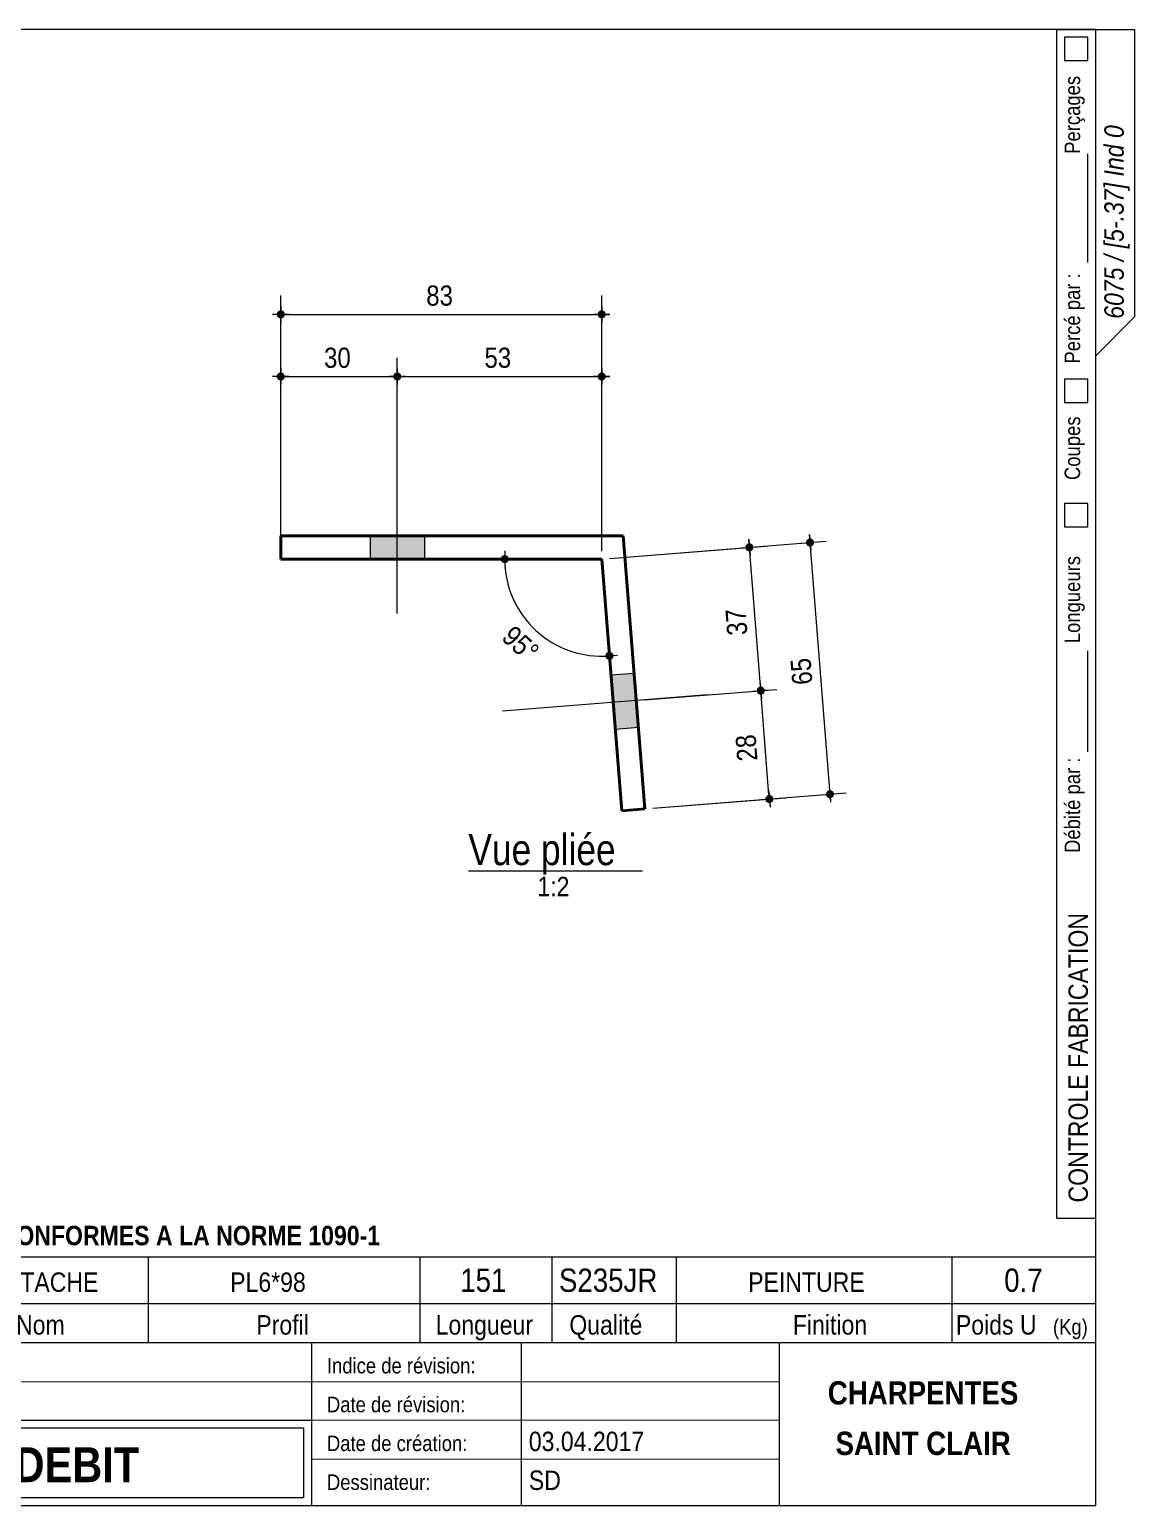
# Model space of a CAD drawing. Header units: millimetres. Extents: x 2 to 287, y 5 to 195.
# Drawn here: x 144.7 to 287, y 5 to 195 of the extents above; entities that cross this region are included whole.
import ezdxf

# ---------------------------------------------------------------- set-up
doc = ezdxf.new("R2010")
doc.units = ezdxf.units.MM
for name, color, linetype, lineweight in [('Autre type objet', 1, 'Continuous', 0), ('Boulon', 7, 'Continuous', 0), ('Cotation', 7, 'Continuous', 0), ('Feuille dessin', 5, 'Continuous', 0), ('Piece', 2, 'Continuous', 0)]:
    doc.layers.add(name, color=color, linetype=linetype, lineweight=lineweight)
doc.styles.add('ARIAL', font='ARIAL.TTF')
doc.styles.add('ARIAL_BOLD', font='ARIALBD.TTF')
doc.styles.add('ARIAL_ITALIC', font='ARIALI.TTF')
doc.styles.add('COMIC_SANS_MS', font='COMIC.TTF')

# ---------------------------------------------------------------- blocks, each defined once
blk = doc.blocks.new('*A4')
at = {"layer": 'Boulon'}
blk.add_hatch(color=256, dxfattribs=at).paths.add_polyline_path([(188.55, 126.83), (188.55, 129.83), (195.55, 129.83), (195.55, 126.83)], flags=17)
blk.add_hatch(color=256, dxfattribs=at).paths.add_polyline_path([(188.55, 126.83), (188.55, 129.83), (195.55, 129.83), (195.55, 126.83)], flags=17)
at = {"layer": 'Boulon', "linetype": 'Continuous', "lineweight": 0}
for p, q in [((192.05, 119.83), (192.05, 143.83)), ((192.05, 119.83), (192.05, 143.83)), ((188.55, 129.83), (188.55, 126.83)), ((188.55, 129.83), (188.55, 126.83)), ((195.55, 129.83), (195.55, 126.83)), ((195.55, 129.83), (195.55, 126.83))]:
    blk.add_line(p, q, dxfattribs=at)
blk = doc.blocks.new('*A5')
at = {"layer": 'Boulon'}
blk.add_hatch(color=256, dxfattribs=at).paths.add_polyline_path([(223.12, 105.14), (220.13, 104.9), (219.58, 111.88), (222.57, 112.11)], flags=17)
blk.add_hatch(color=256, dxfattribs=at).paths.add_polyline_path([(223.12, 105.14), (220.13, 104.9), (219.58, 111.88), (222.57, 112.11)], flags=17)
at = {"layer": 'Boulon', "linetype": 'Continuous', "lineweight": 0}
for p, q in [((222.57, 112.11), (219.58, 111.88)), ((222.57, 112.11), (219.58, 111.88)), ((232, 109.35), (205.59, 107.26)), ((232, 109.35), (205.59, 107.26)), ((223.12, 105.14), (220.13, 104.9)), ((223.12, 105.14), (220.13, 104.9))]:
    blk.add_line(p, q, dxfattribs=at)
blk = doc.blocks.new('*A6')
at = {"layer": 'Piece', "color": 2, "linetype": 'Continuous', "lineweight": 40}
for p, q in [((221.161718, 129.830621), (177.053749, 129.830621)), ((177.053749, 126.830621), (177.053749, 129.830621)), ((223.950337, 94.668164), (221.161718, 129.830621)), ((218.390219, 126.830621), (177.053749, 126.830621)), ((218.390219, 126.830621), (220.959727, 94.430989)), ((220.959727, 94.430989), (223.950337, 94.668164))]:
    blk.add_line(p, q, dxfattribs=at)
blk = doc.blocks.new('*A12')
at = {"layer": 'Feuille dessin', "linetype": 'Continuous', "lineweight": 0}
for p, q in [((282, 195), (5, 195)), ((5, 195), (5, 5)), ((282, 5), (282, 195)), ((5, 5), (282, 5))]:
    blk.add_line(p, q, dxfattribs=at)
at = {"layer": 'Feuille dessin', "style": 'ARIAL', "width": 0.85}
blk.add_text('Tekla Structures', height=2, rotation=90, dxfattribs=at).set_placement((4.5, 5.5))
blk = doc.blocks.new('*A14')
at = {"layer": 'Autre type objet', "linetype": 'Continuous', "lineweight": 0}
for p, q in [((277, 42), (277, 195)), ((277, 195), (287, 195)), ((278, 194), (278, 191)), ((281, 194), (278, 194)), ((281, 191), (281, 194)), ((282, 42), (282, 195)), ((287, 195), (287, 158)), ((278, 191), (281, 191)), ((281, 165), (281, 179)), ((287, 158), (282, 153)), ((278, 150), (278, 147)), ((281, 150), (278, 150)), ((281, 147), (281, 150)), ((278, 147), (281, 147)), ((278, 134), (278, 131)), ((281, 134), (278, 134)), ((281, 131), (281, 134)), ((278, 131), (281, 131)), ((281, 102), (281, 115)), ((277, 42), (282, 42))]:
    blk.add_line(p, q, dxfattribs=at)
at = {"layer": 'Autre type objet', "width": 0.85}
for s, height, style, p in [('Perçages', 2, 'ARIAL', (280, 179)), ('6075 / [5-.37] Ind 0', 2.5, 'ARIAL_ITALIC', (285.619109, 157.760245)), ('Percé par :', 2, 'ARIAL', (280, 152)), ('Coupes', 2, 'ARIAL', (280, 137)), ('Longueurs', 2, 'ARIAL', (280, 116)), ('Débité par :', 2, 'ARIAL', (280, 89)), ('CONTROLE FABRICATION', 2.5, 'ARIAL', (281, 44))]:
    blk.add_text(s, height=height, rotation=90, dxfattribs=dict(at, style=style)).set_placement(p)
blk = doc.blocks.new('*A15')
at = {"layer": 'Autre type objet', "linetype": 'Continuous', "lineweight": 0}
for p, q in [((92, 37), (282, 37)), ((92, 37), (92, 31)), ((92.51953, 36.5), (113.5, 36.5)), ((92.51953, 31.394341), (92.51953, 36.5)), ((113.5, 36.5), (113.5, 31.394341)), ((114.5, 31), (114.5, 37)), ((134.5, 31), (134.5, 37)), ((160, 31), (160, 37)), ((195, 31), (195, 37)), ((212, 31), (212, 37)), ((228, 31), (228, 37)), ((263.5, 31), (263.5, 37)), ((282, 31), (282, 37)), ((92, 31), (282, 31)), ((92, 31), (92, 5)), ((113.5, 31.394341), (92.51953, 31.394341)), ((114.5, 16), (114.5, 31)), ((134.5, 26), (134.5, 31)), ((160, 26), (160, 31)), ((195, 26), (195, 31)), ((212, 26), (212, 31)), ((228, 26), (228, 31)), ((263.5, 26), (263.5, 31)), ((282, 5), (282, 31)), ((92, 26), (282, 26)), ((181, 26), (181, 5)), ((208, 26), (208, 5)), ((241.262466, 5), (241.262466, 26)), ((92, 21), (241.327069, 20.935451)), ((92, 16), (181, 16)), ((181, 16), (241.297815, 16.021151)), ((93, 15), (180, 15)), ((93, 6), (93, 15)), ((180, 15), (180, 6)), ((181, 11), (241.217807, 10.969512)), ((180, 6), (93, 6)), ((92, 5), (282, 5))]:
    blk.add_line(p, q, dxfattribs=at)
at = {"layer": 'Autre type objet', "width": 0.85}
for s, height, style, p in [('TOLERANCES ESSENTIELLES CONFORMES A LA NORME 1090-1', 2.5, 'ARIAL_BOLD', (96.5, 38.5)), ('5-37', 3, 'ARIAL_BOLD', (98.285724, 32.540141)), ('1', 3, 'ARIAL', (120.389893, 32.5)), ('ATTACHE', 2.5, 'ARIAL', (139.718018, 32.5)), ('PL6*98', 2.5, 'ARIAL', (170.537964, 32.5)), ('151', 3, 'ARIAL', (200.165771, 32.5)), ('S235JR', 3, 'ARIAL', (212.880127, 32.5)), ('PEINTURE', 2.5, 'ARIAL', (237.24646, 32.5)), ('0.7', 3, 'ARIAL', (270.222412, 32.5)), ('Repère', 2.5, 'ARIAL', (96.112978, 27)), ('Qté', 2.5, 'ARIAL', (119, 27)), ('Nom', 2.5, 'ARIAL', (142.961426, 27)), ('Profil', 2.5, 'ARIAL', (173.903564, 27)), ('Longueur', 2.5, 'ARIAL', (197, 27)), ('Qualité', 2.5, 'ARIAL', (214.218018, 27)), ('Finition', 2.5, 'ARIAL', (243, 27)), ('Poids U', 2.5, 'ARIAL', (264, 27)), ('(Kg)', 2, 'ARIAL', (276.5, 27)), ('6075', 3.5, 'ARIAL', (115.5, 22)), ('N° Affaire:', 2, 'ARIAL', (93.640566, 22)), ('Indice de révision:', 2, 'ARIAL', (183, 22)), ('CHARPENTES', 3, 'ARIAL_BOLD', (247.5, 18)), ('Nom Affaire:', 2, 'ARIAL', (93.640566, 17.5)), ('GHD Bât N', 3.5, 'ARIAL', (115.5, 17)), ('Date de révision:', 2, 'ARIAL', (183, 17)), ('Date de création:', 2, 'ARIAL', (183, 12)), ('03.04.2017', 2.5, 'ARIAL', (209, 12)), ('SAINT CLAIR', 3, 'ARIAL_BOLD', (248.5, 11.5)), ('CROQUIS   DE  DEBIT', 4.5, 'ARIAL_BOLD', (103, 8)), ('SD', 2.5, 'ARIAL', (209, 7)), ('Dessinateur:', 2, 'ARIAL', (183, 7))]:
    blk.add_text(s, height=height, dxfattribs=dict(at, style=style)).set_placement(p)
blk = doc.blocks.new('*A30')
at = {"layer": 'Cotation'}
for points in [[(205.86, 126.31), (205.84, 126.31), (205.81, 126.32), (205.79, 126.32), (205.76, 126.33), (205.74, 126.33), (205.72, 126.34), (205.69, 126.35), (205.67, 126.36), (205.65, 126.37), (205.62, 126.38), (205.6, 126.4), (205.58, 126.41), (205.56, 126.43), (205.54, 126.45), (205.52, 126.46), (205.5, 126.48), (205.49, 126.5), (205.47, 126.52), (205.46, 126.54), (205.44, 126.56), (205.43, 126.59), (205.42, 126.61), (205.41, 126.63), (205.4, 126.66), (205.39, 126.68), (205.39, 126.7), (205.38, 126.73), (205.38, 126.75), (205.37, 126.78), (205.37, 126.81), (205.37, 126.83), (205.37, 126.86), (205.37, 126.88), (205.38, 126.91), (205.38, 126.93), (205.39, 126.96), (205.39, 126.98), (205.4, 127.01), (205.41, 127.03), (205.42, 127.05), (205.43, 127.08), (205.44, 127.1), (205.46, 127.12), (205.47, 127.14), (205.49, 127.16), (205.5, 127.18), (205.52, 127.2), (205.54, 127.22), (205.56, 127.23), (205.58, 127.25), (205.6, 127.26), (205.62, 127.28), (205.65, 127.29), (205.67, 127.3), (205.69, 127.31), (205.72, 127.32), (205.74, 127.33), (205.76, 127.34), (205.79, 127.34), (205.81, 127.34), (205.84, 127.35), (205.86, 127.35), (205.89, 127.35), (205.92, 127.35), (205.94, 127.35), (205.97, 127.34), (205.99, 127.34), (206.02, 127.34), (206.04, 127.33), (206.07, 127.32), (206.09, 127.31), (206.11, 127.3), (206.14, 127.29), (206.16, 127.28), (206.18, 127.26), (206.2, 127.25), (206.22, 127.23), (206.24, 127.22), (206.26, 127.2), (206.28, 127.18), (206.29, 127.16), (206.31, 127.14), (206.32, 127.12), (206.34, 127.1), (206.35, 127.08), (206.36, 127.05), (206.37, 127.03), (206.38, 127.01), (206.39, 126.98), (206.39, 126.96), (206.4, 126.93), (206.4, 126.91), (206.41, 126.88), (206.41, 126.86), (206.41, 126.83), (206.41, 126.81), (206.41, 126.78), (206.4, 126.75), (206.4, 126.73), (206.39, 126.7), (206.39, 126.68), (206.38, 126.66), (206.37, 126.63), (206.36, 126.61), (206.35, 126.59), (206.34, 126.56), (206.32, 126.54), (206.31, 126.52), (206.29, 126.5), (206.28, 126.48), (206.26, 126.46), (206.24, 126.45), (206.22, 126.43), (206.2, 126.41), (206.18, 126.4), (206.16, 126.38), (206.14, 126.37), (206.11, 126.36), (206.09, 126.35), (206.07, 126.34), (206.04, 126.33), (206.02, 126.33), (205.99, 126.32), (205.97, 126.32), (205.94, 126.31), (205.92, 126.31), (205.89, 126.31)], [(219.35, 113.85), (219.33, 113.85), (219.3, 113.86), (219.28, 113.86), (219.25, 113.87), (219.23, 113.87), (219.2, 113.88), (219.18, 113.89), (219.16, 113.9), (219.13, 113.91), (219.11, 113.92), (219.09, 113.94), (219.07, 113.95), (219.05, 113.97), (219.03, 113.98), (219.01, 114), (218.99, 114.02), (218.98, 114.04), (218.96, 114.06), (218.95, 114.08), (218.93, 114.1), (218.92, 114.12), (218.91, 114.15), (218.9, 114.17), (218.89, 114.19), (218.88, 114.22), (218.87, 114.24), (218.87, 114.27), (218.86, 114.29), (218.86, 114.32), (218.86, 114.34), (218.86, 114.37), (218.86, 114.4), (218.86, 114.42), (218.86, 114.45), (218.87, 114.47), (218.87, 114.5), (218.88, 114.52), (218.89, 114.54), (218.9, 114.57), (218.91, 114.59), (218.92, 114.61), (218.93, 114.64), (218.95, 114.66), (218.96, 114.68), (218.98, 114.7), (218.99, 114.72), (219.01, 114.74), (219.03, 114.76), (219.05, 114.77), (219.07, 114.79), (219.09, 114.8), (219.11, 114.82), (219.13, 114.83), (219.16, 114.84), (219.18, 114.85), (219.2, 114.86), (219.23, 114.87), (219.25, 114.87), (219.28, 114.88), (219.3, 114.88), (219.33, 114.89), (219.35, 114.89), (219.38, 114.89), (219.4, 114.89), (219.43, 114.89), (219.45, 114.88), (219.48, 114.88), (219.5, 114.87), (219.53, 114.87), (219.55, 114.86), (219.58, 114.85), (219.6, 114.84), (219.62, 114.83), (219.65, 114.82), (219.67, 114.8), (219.69, 114.79), (219.71, 114.77), (219.73, 114.76), (219.75, 114.74), (219.76, 114.72), (219.78, 114.7), (219.8, 114.68), (219.81, 114.66), (219.82, 114.64), (219.84, 114.61), (219.85, 114.59), (219.86, 114.57), (219.87, 114.54), (219.88, 114.52), (219.88, 114.5), (219.89, 114.47), (219.89, 114.45), (219.9, 114.42), (219.9, 114.4), (219.9, 114.37), (219.9, 114.34), (219.9, 114.32), (219.89, 114.29), (219.89, 114.27), (219.88, 114.24), (219.88, 114.22), (219.87, 114.19), (219.86, 114.17), (219.85, 114.15), (219.84, 114.12), (219.82, 114.1), (219.81, 114.08), (219.8, 114.06), (219.78, 114.04), (219.76, 114.02), (219.75, 114), (219.73, 113.98), (219.71, 113.97), (219.69, 113.95), (219.67, 113.94), (219.65, 113.92), (219.62, 113.91), (219.6, 113.9), (219.58, 113.89), (219.55, 113.88), (219.53, 113.87), (219.5, 113.87), (219.48, 113.86), (219.45, 113.86), (219.43, 113.85), (219.4, 113.85), (219.38, 113.85)]]:
    blk.add_hatch(color=256, dxfattribs=at).paths.add_polyline_path(points, flags=17)
at = {"layer": 'Cotation', "linetype": 'Continuous', "lineweight": 0}
for p, q in [((205.89, 127.87), (205.89, 125.79)), ((204.85, 126.83), (206.93, 126.83)), ((205.89, 126.83), (218.39, 126.83)), ((219.38, 114.37), (218.39, 126.83)), ((218.47, 125.83), (219.38, 114.37)), ((218.34, 114.29), (220.42, 114.45)), ((219.46, 113.33), (219.3, 115.41))]:
    blk.add_line(p, q, dxfattribs=at)
blk.add_arc((218.39, 126.83), 12.5, 180, 274.5344, dxfattribs=at)
at = {"layer": 'Cotation'}
for p in [(205.89, 126.83), (219.38, 114.37)]:
    blk.add_point(p, dxfattribs=at)
at = {"layer": 'Cotation', "style": 'ARIAL', "width": 0.85}
blk.add_text('95°', height=2.6, rotation=-42.7312, dxfattribs=at).set_placement((205.34, 116.56))
blk = doc.blocks.new('*A31')
at = {"layer": 'Cotation'}
for points in [[(245.19, 128.44), (245.17, 128.44), (245.14, 128.44), (245.12, 128.45), (245.09, 128.45), (245.07, 128.46), (245.04, 128.47), (245.02, 128.48), (245, 128.49), (244.97, 128.5), (244.95, 128.51), (244.93, 128.53), (244.91, 128.54), (244.89, 128.56), (244.87, 128.57), (244.85, 128.59), (244.83, 128.61), (244.82, 128.63), (244.8, 128.65), (244.79, 128.67), (244.77, 128.69), (244.76, 128.71), (244.75, 128.74), (244.74, 128.76), (244.73, 128.78), (244.72, 128.81), (244.71, 128.83), (244.71, 128.86), (244.7, 128.88), (244.7, 128.91), (244.7, 128.93), (244.7, 128.96), (244.7, 128.98), (244.7, 129.01), (244.7, 129.03), (244.71, 129.06), (244.71, 129.08), (244.72, 129.11), (244.73, 129.13), (244.74, 129.16), (244.75, 129.18), (244.76, 129.2), (244.77, 129.23), (244.79, 129.25), (244.8, 129.27), (244.82, 129.29), (244.83, 129.31), (244.85, 129.33), (244.87, 129.34), (244.89, 129.36), (244.91, 129.38), (244.93, 129.39), (244.95, 129.4), (244.97, 129.42), (245, 129.43), (245.02, 129.44), (245.04, 129.45), (245.07, 129.46), (245.09, 129.46), (245.12, 129.47), (245.14, 129.47), (245.17, 129.48), (245.19, 129.48), (245.22, 129.48), (245.24, 129.48), (245.27, 129.48), (245.29, 129.47), (245.32, 129.47), (245.34, 129.46), (245.37, 129.46), (245.39, 129.45), (245.42, 129.44), (245.44, 129.43), (245.46, 129.42), (245.48, 129.4), (245.51, 129.39), (245.53, 129.38), (245.55, 129.36), (245.57, 129.34), (245.59, 129.33), (245.6, 129.31), (245.62, 129.29), (245.64, 129.27), (245.65, 129.25), (245.66, 129.23), (245.68, 129.2), (245.69, 129.18), (245.7, 129.16), (245.71, 129.13), (245.72, 129.11), (245.72, 129.08), (245.73, 129.06), (245.73, 129.03), (245.73, 129.01), (245.74, 128.98), (245.74, 128.96), (245.74, 128.93), (245.73, 128.91), (245.73, 128.88), (245.73, 128.86), (245.72, 128.83), (245.72, 128.81), (245.71, 128.78), (245.7, 128.76), (245.69, 128.74), (245.68, 128.71), (245.66, 128.69), (245.65, 128.67), (245.64, 128.65), (245.62, 128.63), (245.6, 128.61), (245.59, 128.59), (245.57, 128.57), (245.55, 128.56), (245.53, 128.54), (245.51, 128.53), (245.48, 128.51), (245.46, 128.5), (245.44, 128.49), (245.42, 128.48), (245.39, 128.47), (245.37, 128.46), (245.34, 128.45), (245.32, 128.45), (245.29, 128.44), (245.27, 128.44), (245.24, 128.44), (245.22, 128.44)], [(247.76, 96.04), (247.74, 96.04), (247.71, 96.04), (247.69, 96.05), (247.66, 96.05), (247.64, 96.06), (247.61, 96.07), (247.59, 96.08), (247.56, 96.09), (247.54, 96.1), (247.52, 96.11), (247.5, 96.13), (247.48, 96.14), (247.46, 96.16), (247.44, 96.17), (247.42, 96.19), (247.4, 96.21), (247.39, 96.23), (247.37, 96.25), (247.35, 96.27), (247.34, 96.29), (247.33, 96.31), (247.32, 96.34), (247.31, 96.36), (247.3, 96.38), (247.29, 96.41), (247.28, 96.43), (247.28, 96.46), (247.27, 96.48), (247.27, 96.51), (247.27, 96.53), (247.27, 96.56), (247.27, 96.58), (247.27, 96.61), (247.27, 96.63), (247.28, 96.66), (247.28, 96.68), (247.29, 96.71), (247.3, 96.73), (247.31, 96.76), (247.32, 96.78), (247.33, 96.8), (247.34, 96.83), (247.35, 96.85), (247.37, 96.87), (247.39, 96.89), (247.4, 96.91), (247.42, 96.93), (247.44, 96.94), (247.46, 96.96), (247.48, 96.98), (247.5, 96.99), (247.52, 97), (247.54, 97.02), (247.56, 97.03), (247.59, 97.04), (247.61, 97.05), (247.64, 97.06), (247.66, 97.06), (247.69, 97.07), (247.71, 97.07), (247.74, 97.08), (247.76, 97.08), (247.79, 97.08), (247.81, 97.08), (247.84, 97.08), (247.86, 97.07), (247.89, 97.07), (247.91, 97.06), (247.94, 97.06), (247.96, 97.05), (247.99, 97.04), (248.01, 97.03), (248.03, 97.02), (248.05, 97), (248.08, 96.99), (248.1, 96.98), (248.12, 96.96), (248.14, 96.94), (248.15, 96.93), (248.17, 96.91), (248.19, 96.89), (248.2, 96.87), (248.22, 96.85), (248.23, 96.83), (248.25, 96.8), (248.26, 96.78), (248.27, 96.76), (248.28, 96.73), (248.28, 96.71), (248.29, 96.68), (248.3, 96.66), (248.3, 96.63), (248.3, 96.61), (248.31, 96.58), (248.31, 96.56), (248.31, 96.53), (248.3, 96.51), (248.3, 96.48), (248.3, 96.46), (248.29, 96.43), (248.28, 96.41), (248.28, 96.38), (248.27, 96.36), (248.26, 96.34), (248.25, 96.31), (248.23, 96.29), (248.22, 96.27), (248.2, 96.25), (248.19, 96.23), (248.17, 96.21), (248.15, 96.19), (248.14, 96.17), (248.12, 96.16), (248.1, 96.14), (248.08, 96.13), (248.05, 96.11), (248.03, 96.1), (248.01, 96.09), (247.99, 96.08), (247.96, 96.07), (247.94, 96.06), (247.91, 96.05), (247.89, 96.05), (247.86, 96.04), (247.84, 96.04), (247.81, 96.04), (247.79, 96.04)]]:
    blk.add_hatch(color=256, dxfattribs=at).paths.add_polyline_path(points, flags=17)
at = {"layer": 'Cotation', "linetype": 'Continuous', "lineweight": 0}
for p, q in [((245.14, 129.99), (245.3, 127.92)), ((245.22, 128.96), (245.14, 129.99)), ((219.39, 126.91), (247.29, 129.12)), ((244.18, 128.88), (246.25, 129.04)), ((247.79, 96.56), (245.22, 128.96)), ((247.7, 97.6), (247.87, 95.52)), ((224.95, 94.75), (249.86, 96.72)), ((246.75, 96.48), (248.82, 96.64)), ((247.79, 96.56), (247.87, 95.52))]:
    blk.add_line(p, q, dxfattribs=at)
at = {"layer": 'Cotation'}
for p in [(245.22, 128.96), (247.79, 96.56)]:
    blk.add_point(p, dxfattribs=at)
at = {"layer": 'Cotation', "style": 'ARIAL', "width": 0.85}
blk.add_text('65', height=2.6, rotation=94.5323, dxfattribs=at).set_placement((245.54, 110.75))
blk = doc.blocks.new('*A32')
at = {"layer": 'Cotation'}
for points in [[(238.84, 109.38), (238.82, 109.38), (238.79, 109.38), (238.76, 109.39), (238.74, 109.39), (238.72, 109.4), (238.69, 109.41), (238.67, 109.42), (238.64, 109.43), (238.62, 109.44), (238.6, 109.45), (238.58, 109.46), (238.56, 109.48), (238.54, 109.49), (238.52, 109.51), (238.5, 109.53), (238.48, 109.55), (238.46, 109.57), (238.45, 109.59), (238.43, 109.61), (238.42, 109.63), (238.41, 109.65), (238.4, 109.67), (238.39, 109.7), (238.38, 109.72), (238.37, 109.75), (238.36, 109.77), (238.36, 109.79), (238.35, 109.82), (238.35, 109.85), (238.35, 109.87), (238.35, 109.9), (238.35, 109.92), (238.35, 109.95), (238.35, 109.97), (238.36, 110), (238.36, 110.02), (238.37, 110.05), (238.38, 110.07), (238.39, 110.1), (238.4, 110.12), (238.41, 110.14), (238.42, 110.16), (238.43, 110.19), (238.45, 110.21), (238.46, 110.23), (238.48, 110.25), (238.5, 110.26), (238.52, 110.28), (238.54, 110.3), (238.56, 110.31), (238.58, 110.33), (238.6, 110.34), (238.62, 110.35), (238.64, 110.37), (238.67, 110.38), (238.69, 110.39), (238.72, 110.39), (238.74, 110.4), (238.76, 110.41), (238.79, 110.41), (238.82, 110.41), (238.84, 110.42), (238.87, 110.42), (238.89, 110.42), (238.92, 110.41), (238.94, 110.41), (238.97, 110.41), (238.99, 110.4), (239.02, 110.39), (239.04, 110.39), (239.07, 110.38), (239.09, 110.37), (239.11, 110.35), (239.13, 110.34), (239.15, 110.33), (239.18, 110.31), (239.2, 110.3), (239.22, 110.28), (239.23, 110.26), (239.25, 110.25), (239.27, 110.23), (239.28, 110.21), (239.3, 110.19), (239.31, 110.16), (239.32, 110.14), (239.34, 110.12), (239.35, 110.1), (239.36, 110.07), (239.36, 110.05), (239.37, 110.02), (239.38, 110), (239.38, 109.97), (239.38, 109.95), (239.39, 109.92), (239.39, 109.9), (239.39, 109.87), (239.38, 109.85), (239.38, 109.82), (239.38, 109.79), (239.37, 109.77), (239.36, 109.75), (239.36, 109.72), (239.35, 109.7), (239.34, 109.67), (239.32, 109.65), (239.31, 109.63), (239.3, 109.61), (239.28, 109.59), (239.27, 109.57), (239.25, 109.55), (239.23, 109.53), (239.22, 109.51), (239.2, 109.49), (239.18, 109.48), (239.15, 109.46), (239.13, 109.45), (239.11, 109.44), (239.09, 109.43), (239.07, 109.42), (239.04, 109.41), (239.02, 109.4), (238.99, 109.39), (238.97, 109.39), (238.94, 109.38), (238.92, 109.38), (238.89, 109.38), (238.87, 109.38)], [(239.95, 95.42), (239.92, 95.42), (239.9, 95.42), (239.87, 95.43), (239.85, 95.43), (239.82, 95.44), (239.8, 95.45), (239.77, 95.46), (239.75, 95.47), (239.73, 95.48), (239.71, 95.49), (239.68, 95.51), (239.66, 95.52), (239.64, 95.54), (239.62, 95.55), (239.61, 95.57), (239.59, 95.59), (239.57, 95.61), (239.56, 95.63), (239.54, 95.65), (239.53, 95.67), (239.51, 95.69), (239.5, 95.72), (239.49, 95.74), (239.48, 95.76), (239.48, 95.79), (239.47, 95.81), (239.46, 95.84), (239.46, 95.86), (239.46, 95.89), (239.45, 95.91), (239.45, 95.94), (239.45, 95.96), (239.46, 95.99), (239.46, 96.02), (239.46, 96.04), (239.47, 96.07), (239.48, 96.09), (239.48, 96.11), (239.49, 96.14), (239.5, 96.16), (239.51, 96.18), (239.53, 96.21), (239.54, 96.23), (239.56, 96.25), (239.57, 96.27), (239.59, 96.29), (239.61, 96.31), (239.62, 96.32), (239.64, 96.34), (239.66, 96.36), (239.68, 96.37), (239.71, 96.38), (239.73, 96.4), (239.75, 96.41), (239.77, 96.42), (239.8, 96.43), (239.82, 96.44), (239.85, 96.44), (239.87, 96.45), (239.9, 96.45), (239.92, 96.46), (239.95, 96.46), (239.97, 96.46), (240, 96.46), (240.02, 96.46), (240.05, 96.45), (240.07, 96.45), (240.1, 96.44), (240.12, 96.44), (240.15, 96.43), (240.17, 96.42), (240.2, 96.41), (240.22, 96.4), (240.24, 96.38), (240.26, 96.37), (240.28, 96.36), (240.3, 96.34), (240.32, 96.32), (240.34, 96.31), (240.36, 96.29), (240.37, 96.27), (240.39, 96.25), (240.41, 96.23), (240.42, 96.21), (240.43, 96.18), (240.44, 96.16), (240.45, 96.14), (240.46, 96.11), (240.47, 96.09), (240.48, 96.07), (240.48, 96.04), (240.49, 96.02), (240.49, 95.99), (240.49, 95.96), (240.49, 95.94), (240.49, 95.91), (240.49, 95.89), (240.49, 95.86), (240.48, 95.84), (240.48, 95.81), (240.47, 95.79), (240.46, 95.76), (240.45, 95.74), (240.44, 95.72), (240.43, 95.69), (240.42, 95.67), (240.41, 95.65), (240.39, 95.63), (240.37, 95.61), (240.36, 95.59), (240.34, 95.57), (240.32, 95.55), (240.3, 95.54), (240.28, 95.52), (240.26, 95.51), (240.24, 95.49), (240.22, 95.48), (240.2, 95.47), (240.17, 95.46), (240.15, 95.45), (240.12, 95.44), (240.1, 95.43), (240.07, 95.43), (240.05, 95.42), (240.02, 95.42), (240, 95.42), (239.97, 95.42)]]:
    blk.add_hatch(color=256, dxfattribs=at).paths.add_polyline_path(points, flags=17)
at = {"layer": 'Cotation', "linetype": 'Continuous', "lineweight": 0}
for p, q in [((238.78, 110.93), (238.95, 108.86)), ((238.87, 109.9), (238.78, 110.93)), ((223.84, 108.7), (240.94, 110.06)), ((237.83, 109.81), (239.9, 109.98)), ((239.97, 95.94), (238.87, 109.9)), ((239.89, 96.98), (240.06, 94.9)), ((224.95, 94.75), (242.05, 96.1)), ((238.94, 95.86), (241.01, 96.02)), ((239.97, 95.94), (240.06, 94.9))]:
    blk.add_line(p, q, dxfattribs=at)
at = {"layer": 'Cotation'}
for p in [(238.87, 109.9), (239.97, 95.94)]:
    blk.add_point(p, dxfattribs=at)
at = {"layer": 'Cotation', "style": 'ARIAL', "width": 0.85}
blk.add_text('28', height=2.6, rotation=94.5323, dxfattribs=at).set_placement((238.46, 100.91))
blk = doc.blocks.new('*A33')
at = {"layer": 'Cotation'}
for points in [[(237.38, 127.82), (237.35, 127.82), (237.33, 127.82), (237.3, 127.83), (237.28, 127.83), (237.25, 127.84), (237.23, 127.85), (237.2, 127.86), (237.18, 127.87), (237.16, 127.88), (237.14, 127.89), (237.11, 127.91), (237.09, 127.92), (237.07, 127.94), (237.05, 127.95), (237.04, 127.97), (237.02, 127.99), (237, 128.01), (236.99, 128.03), (236.97, 128.05), (236.96, 128.07), (236.94, 128.09), (236.93, 128.12), (236.92, 128.14), (236.91, 128.16), (236.91, 128.19), (236.9, 128.21), (236.89, 128.24), (236.89, 128.26), (236.89, 128.29), (236.88, 128.31), (236.88, 128.34), (236.88, 128.36), (236.89, 128.39), (236.89, 128.41), (236.89, 128.44), (236.9, 128.46), (236.91, 128.49), (236.91, 128.51), (236.92, 128.54), (236.93, 128.56), (236.94, 128.58), (236.96, 128.61), (236.97, 128.63), (236.99, 128.65), (237, 128.67), (237.02, 128.69), (237.04, 128.71), (237.05, 128.72), (237.07, 128.74), (237.09, 128.76), (237.11, 128.77), (237.14, 128.78), (237.16, 128.8), (237.18, 128.81), (237.2, 128.82), (237.23, 128.83), (237.25, 128.84), (237.28, 128.84), (237.3, 128.85), (237.33, 128.85), (237.35, 128.86), (237.38, 128.86), (237.4, 128.86), (237.43, 128.86), (237.45, 128.86), (237.48, 128.85), (237.5, 128.85), (237.53, 128.84), (237.55, 128.84), (237.58, 128.83), (237.6, 128.82), (237.63, 128.81), (237.65, 128.8), (237.67, 128.78), (237.69, 128.77), (237.71, 128.76), (237.73, 128.74), (237.75, 128.72), (237.77, 128.71), (237.79, 128.69), (237.81, 128.67), (237.82, 128.65), (237.84, 128.63), (237.85, 128.61), (237.86, 128.58), (237.87, 128.56), (237.88, 128.54), (237.89, 128.51), (237.9, 128.49), (237.91, 128.46), (237.91, 128.44), (237.92, 128.41), (237.92, 128.39), (237.92, 128.36), (237.92, 128.34), (237.92, 128.31), (237.92, 128.29), (237.92, 128.26), (237.91, 128.24), (237.91, 128.21), (237.9, 128.19), (237.89, 128.16), (237.88, 128.14), (237.87, 128.12), (237.86, 128.09), (237.85, 128.07), (237.84, 128.05), (237.82, 128.03), (237.81, 128.01), (237.79, 127.99), (237.77, 127.97), (237.75, 127.95), (237.73, 127.94), (237.71, 127.92), (237.69, 127.91), (237.67, 127.89), (237.65, 127.88), (237.63, 127.87), (237.6, 127.86), (237.58, 127.85), (237.55, 127.84), (237.53, 127.83), (237.5, 127.83), (237.48, 127.82), (237.45, 127.82), (237.43, 127.82), (237.4, 127.82)], [(238.84, 109.38), (238.82, 109.38), (238.79, 109.38), (238.76, 109.39), (238.74, 109.39), (238.72, 109.4), (238.69, 109.41), (238.67, 109.42), (238.64, 109.43), (238.62, 109.44), (238.6, 109.45), (238.58, 109.46), (238.56, 109.48), (238.54, 109.49), (238.52, 109.51), (238.5, 109.53), (238.48, 109.55), (238.46, 109.57), (238.45, 109.59), (238.43, 109.61), (238.42, 109.63), (238.41, 109.65), (238.4, 109.67), (238.39, 109.7), (238.38, 109.72), (238.37, 109.75), (238.36, 109.77), (238.36, 109.79), (238.35, 109.82), (238.35, 109.85), (238.35, 109.87), (238.35, 109.9), (238.35, 109.92), (238.35, 109.95), (238.35, 109.97), (238.36, 110), (238.36, 110.02), (238.37, 110.05), (238.38, 110.07), (238.39, 110.1), (238.4, 110.12), (238.41, 110.14), (238.42, 110.16), (238.43, 110.19), (238.45, 110.21), (238.46, 110.23), (238.48, 110.25), (238.5, 110.26), (238.52, 110.28), (238.54, 110.3), (238.56, 110.31), (238.58, 110.33), (238.6, 110.34), (238.62, 110.35), (238.64, 110.37), (238.67, 110.38), (238.69, 110.39), (238.72, 110.39), (238.74, 110.4), (238.76, 110.41), (238.79, 110.41), (238.82, 110.41), (238.84, 110.42), (238.87, 110.42), (238.89, 110.42), (238.92, 110.41), (238.94, 110.41), (238.97, 110.41), (238.99, 110.4), (239.02, 110.39), (239.04, 110.39), (239.07, 110.38), (239.09, 110.37), (239.11, 110.35), (239.13, 110.34), (239.15, 110.33), (239.18, 110.31), (239.2, 110.3), (239.22, 110.28), (239.23, 110.26), (239.25, 110.25), (239.27, 110.23), (239.28, 110.21), (239.3, 110.19), (239.31, 110.16), (239.32, 110.14), (239.34, 110.12), (239.35, 110.1), (239.36, 110.07), (239.36, 110.05), (239.37, 110.02), (239.38, 110), (239.38, 109.97), (239.38, 109.95), (239.39, 109.92), (239.39, 109.9), (239.39, 109.87), (239.38, 109.85), (239.38, 109.82), (239.38, 109.79), (239.37, 109.77), (239.36, 109.75), (239.36, 109.72), (239.35, 109.7), (239.34, 109.67), (239.32, 109.65), (239.31, 109.63), (239.3, 109.61), (239.28, 109.59), (239.27, 109.57), (239.25, 109.55), (239.23, 109.53), (239.22, 109.51), (239.2, 109.49), (239.18, 109.48), (239.15, 109.46), (239.13, 109.45), (239.11, 109.44), (239.09, 109.43), (239.07, 109.42), (239.04, 109.41), (239.02, 109.4), (238.99, 109.39), (238.97, 109.39), (238.94, 109.38), (238.92, 109.38), (238.89, 109.38), (238.87, 109.38)]]:
    blk.add_hatch(color=256, dxfattribs=at).paths.add_polyline_path(points, flags=17)
at = {"layer": 'Cotation', "linetype": 'Continuous', "lineweight": 0}
for p, q in [((237.32, 129.38), (237.49, 127.3)), ((237.4, 128.34), (237.32, 129.38)), ((219.39, 126.91), (239.48, 128.5)), ((236.37, 128.26), (238.44, 128.42)), ((238.87, 109.9), (237.4, 128.34)), ((238.78, 110.93), (238.95, 108.86)), ((223.84, 108.7), (240.94, 110.06)), ((237.83, 109.81), (239.9, 109.98)), ((238.87, 109.9), (238.95, 108.86))]:
    blk.add_line(p, q, dxfattribs=at)
at = {"layer": 'Cotation'}
for p in [(237.4, 128.34), (238.87, 109.9)]:
    blk.add_point(p, dxfattribs=at)
at = {"layer": 'Cotation', "style": 'ARIAL', "width": 0.85}
blk.add_text('37', height=2.6, rotation=94.5323, dxfattribs=at).set_placement((237.17, 117.11))
blk = doc.blocks.new('*A34')
at = {"layer": 'Cotation'}
for points in [[(177.03, 157.81), (177, 157.81), (176.98, 157.82), (176.95, 157.82), (176.93, 157.83), (176.9, 157.83), (176.88, 157.84), (176.85, 157.85), (176.83, 157.86), (176.81, 157.87), (176.79, 157.88), (176.76, 157.9), (176.74, 157.91), (176.72, 157.93), (176.7, 157.95), (176.69, 157.96), (176.67, 157.98), (176.65, 158), (176.64, 158.02), (176.62, 158.04), (176.61, 158.06), (176.6, 158.09), (176.58, 158.11), (176.57, 158.13), (176.56, 158.16), (176.56, 158.18), (176.55, 158.2), (176.54, 158.23), (176.54, 158.25), (176.54, 158.28), (176.53, 158.31), (176.53, 158.33), (176.53, 158.36), (176.54, 158.38), (176.54, 158.41), (176.54, 158.43), (176.55, 158.46), (176.56, 158.48), (176.56, 158.51), (176.57, 158.53), (176.58, 158.55), (176.6, 158.58), (176.61, 158.6), (176.62, 158.62), (176.64, 158.64), (176.65, 158.66), (176.67, 158.68), (176.69, 158.7), (176.7, 158.72), (176.72, 158.73), (176.74, 158.75), (176.76, 158.76), (176.79, 158.78), (176.81, 158.79), (176.83, 158.8), (176.85, 158.81), (176.88, 158.82), (176.9, 158.83), (176.93, 158.84), (176.95, 158.84), (176.98, 158.84), (177, 158.85), (177.03, 158.85), (177.05, 158.85), (177.08, 158.85), (177.1, 158.85), (177.13, 158.84), (177.16, 158.84), (177.18, 158.84), (177.2, 158.83), (177.23, 158.82), (177.25, 158.81), (177.28, 158.8), (177.3, 158.79), (177.32, 158.78), (177.34, 158.76), (177.36, 158.75), (177.38, 158.73), (177.4, 158.72), (177.42, 158.7), (177.44, 158.68), (177.46, 158.66), (177.47, 158.64), (177.49, 158.62), (177.5, 158.6), (177.51, 158.58), (177.52, 158.55), (177.53, 158.53), (177.54, 158.51), (177.55, 158.48), (177.56, 158.46), (177.56, 158.43), (177.57, 158.41), (177.57, 158.38), (177.57, 158.36), (177.57, 158.33), (177.57, 158.31), (177.57, 158.28), (177.57, 158.25), (177.56, 158.23), (177.56, 158.2), (177.55, 158.18), (177.54, 158.16), (177.53, 158.13), (177.52, 158.11), (177.51, 158.09), (177.5, 158.06), (177.49, 158.04), (177.47, 158.02), (177.46, 158), (177.44, 157.98), (177.42, 157.96), (177.4, 157.95), (177.38, 157.93), (177.36, 157.91), (177.34, 157.9), (177.32, 157.88), (177.3, 157.87), (177.28, 157.86), (177.25, 157.85), (177.23, 157.84), (177.2, 157.83), (177.18, 157.83), (177.16, 157.82), (177.13, 157.82), (177.1, 157.81), (177.08, 157.81), (177.05, 157.81)], [(218.36, 157.81), (218.34, 157.81), (218.31, 157.82), (218.29, 157.82), (218.26, 157.83), (218.24, 157.83), (218.22, 157.84), (218.19, 157.85), (218.17, 157.86), (218.15, 157.87), (218.12, 157.88), (218.1, 157.9), (218.08, 157.91), (218.06, 157.93), (218.04, 157.95), (218.02, 157.96), (218, 157.98), (217.99, 158), (217.97, 158.02), (217.96, 158.04), (217.94, 158.06), (217.93, 158.09), (217.92, 158.11), (217.91, 158.13), (217.9, 158.16), (217.89, 158.18), (217.89, 158.2), (217.88, 158.23), (217.88, 158.25), (217.87, 158.28), (217.87, 158.31), (217.87, 158.33), (217.87, 158.36), (217.87, 158.38), (217.88, 158.41), (217.88, 158.43), (217.89, 158.46), (217.89, 158.48), (217.9, 158.51), (217.91, 158.53), (217.92, 158.55), (217.93, 158.58), (217.94, 158.6), (217.96, 158.62), (217.97, 158.64), (217.99, 158.66), (218, 158.68), (218.02, 158.7), (218.04, 158.72), (218.06, 158.73), (218.08, 158.75), (218.1, 158.76), (218.12, 158.78), (218.15, 158.79), (218.17, 158.8), (218.19, 158.81), (218.22, 158.82), (218.24, 158.83), (218.26, 158.84), (218.29, 158.84), (218.31, 158.84), (218.34, 158.85), (218.36, 158.85), (218.39, 158.85), (218.42, 158.85), (218.44, 158.85), (218.47, 158.84), (218.49, 158.84), (218.52, 158.84), (218.54, 158.83), (218.57, 158.82), (218.59, 158.81), (218.61, 158.8), (218.64, 158.79), (218.66, 158.78), (218.68, 158.76), (218.7, 158.75), (218.72, 158.73), (218.74, 158.72), (218.76, 158.7), (218.78, 158.68), (218.79, 158.66), (218.81, 158.64), (218.82, 158.62), (218.84, 158.6), (218.85, 158.58), (218.86, 158.55), (218.87, 158.53), (218.88, 158.51), (218.89, 158.48), (218.89, 158.46), (218.9, 158.43), (218.9, 158.41), (218.91, 158.38), (218.91, 158.36), (218.91, 158.33), (218.91, 158.31), (218.91, 158.28), (218.9, 158.25), (218.9, 158.23), (218.89, 158.2), (218.89, 158.18), (218.88, 158.16), (218.87, 158.13), (218.86, 158.11), (218.85, 158.09), (218.84, 158.06), (218.82, 158.04), (218.81, 158.02), (218.79, 158), (218.78, 157.98), (218.76, 157.96), (218.74, 157.95), (218.72, 157.93), (218.7, 157.91), (218.68, 157.9), (218.66, 157.88), (218.64, 157.87), (218.61, 157.86), (218.59, 157.85), (218.57, 157.84), (218.54, 157.83), (218.52, 157.83), (218.49, 157.82), (218.47, 157.82), (218.44, 157.81), (218.42, 157.81), (218.39, 157.81)]]:
    blk.add_hatch(color=256, dxfattribs=at).paths.add_polyline_path(points, flags=17)
at = {"layer": 'Cotation', "linetype": 'Continuous', "lineweight": 0}
for p, q in [((177.05, 127.83), (177.05, 160.75)), ((218.39, 127.83), (218.39, 160.75)), ((178.09, 158.33), (176.01, 158.33)), ((177.05, 158.33), (176.01, 158.33)), ((177.05, 159.37), (177.05, 157.29)), ((177.05, 158.33), (218.39, 158.33)), ((219.43, 158.33), (217.35, 158.33)), ((218.39, 159.37), (218.39, 157.29)), ((218.39, 158.33), (219.43, 158.33))]:
    blk.add_line(p, q, dxfattribs=at)
at = {"layer": 'Cotation'}
for p in [(177.05, 158.33), (218.39, 158.33)]:
    blk.add_point(p, dxfattribs=at)
at = {"layer": 'Cotation', "style": 'ARIAL', "width": 0.85}
blk.add_text('83', height=2.6, dxfattribs=at).set_placement((195.79, 159.45))
blk = doc.blocks.new('*A35')
at = {"layer": 'Cotation'}
for points in [[(177.03, 149.81), (177, 149.81), (176.98, 149.82), (176.95, 149.82), (176.93, 149.83), (176.9, 149.83), (176.88, 149.84), (176.85, 149.85), (176.83, 149.86), (176.81, 149.87), (176.79, 149.88), (176.76, 149.9), (176.74, 149.91), (176.72, 149.93), (176.7, 149.95), (176.69, 149.96), (176.67, 149.98), (176.65, 150), (176.64, 150.02), (176.62, 150.04), (176.61, 150.06), (176.6, 150.09), (176.58, 150.11), (176.57, 150.13), (176.56, 150.16), (176.56, 150.18), (176.55, 150.2), (176.54, 150.23), (176.54, 150.25), (176.54, 150.28), (176.53, 150.31), (176.53, 150.33), (176.53, 150.36), (176.54, 150.38), (176.54, 150.41), (176.54, 150.43), (176.55, 150.46), (176.56, 150.48), (176.56, 150.51), (176.57, 150.53), (176.58, 150.55), (176.6, 150.58), (176.61, 150.6), (176.62, 150.62), (176.64, 150.64), (176.65, 150.66), (176.67, 150.68), (176.69, 150.7), (176.7, 150.72), (176.72, 150.73), (176.74, 150.75), (176.76, 150.76), (176.79, 150.78), (176.81, 150.79), (176.83, 150.8), (176.85, 150.81), (176.88, 150.82), (176.9, 150.83), (176.93, 150.84), (176.95, 150.84), (176.98, 150.84), (177, 150.85), (177.03, 150.85), (177.05, 150.85), (177.08, 150.85), (177.1, 150.85), (177.13, 150.84), (177.16, 150.84), (177.18, 150.84), (177.2, 150.83), (177.23, 150.82), (177.25, 150.81), (177.28, 150.8), (177.3, 150.79), (177.32, 150.78), (177.34, 150.76), (177.36, 150.75), (177.38, 150.73), (177.4, 150.72), (177.42, 150.7), (177.44, 150.68), (177.46, 150.66), (177.47, 150.64), (177.49, 150.62), (177.5, 150.6), (177.51, 150.58), (177.52, 150.55), (177.53, 150.53), (177.54, 150.51), (177.55, 150.48), (177.56, 150.46), (177.56, 150.43), (177.57, 150.41), (177.57, 150.38), (177.57, 150.36), (177.57, 150.33), (177.57, 150.31), (177.57, 150.28), (177.57, 150.25), (177.56, 150.23), (177.56, 150.2), (177.55, 150.18), (177.54, 150.16), (177.53, 150.13), (177.52, 150.11), (177.51, 150.09), (177.5, 150.06), (177.49, 150.04), (177.47, 150.02), (177.46, 150), (177.44, 149.98), (177.42, 149.96), (177.4, 149.95), (177.38, 149.93), (177.36, 149.91), (177.34, 149.9), (177.32, 149.88), (177.3, 149.87), (177.28, 149.86), (177.25, 149.85), (177.23, 149.84), (177.2, 149.83), (177.18, 149.83), (177.16, 149.82), (177.13, 149.82), (177.1, 149.81), (177.08, 149.81), (177.05, 149.81)], [(192.03, 149.81), (192, 149.81), (191.98, 149.82), (191.95, 149.82), (191.93, 149.83), (191.9, 149.83), (191.88, 149.84), (191.85, 149.85), (191.83, 149.86), (191.81, 149.87), (191.79, 149.88), (191.76, 149.9), (191.74, 149.91), (191.72, 149.93), (191.7, 149.95), (191.69, 149.96), (191.67, 149.98), (191.65, 150), (191.64, 150.02), (191.62, 150.04), (191.61, 150.06), (191.6, 150.09), (191.58, 150.11), (191.57, 150.13), (191.56, 150.16), (191.56, 150.18), (191.55, 150.2), (191.54, 150.23), (191.54, 150.25), (191.54, 150.28), (191.53, 150.31), (191.53, 150.33), (191.53, 150.36), (191.54, 150.38), (191.54, 150.41), (191.54, 150.43), (191.55, 150.46), (191.56, 150.48), (191.56, 150.51), (191.57, 150.53), (191.58, 150.55), (191.6, 150.58), (191.61, 150.6), (191.62, 150.62), (191.64, 150.64), (191.65, 150.66), (191.67, 150.68), (191.69, 150.7), (191.7, 150.72), (191.72, 150.73), (191.74, 150.75), (191.76, 150.76), (191.79, 150.78), (191.81, 150.79), (191.83, 150.8), (191.85, 150.81), (191.88, 150.82), (191.9, 150.83), (191.93, 150.84), (191.95, 150.84), (191.98, 150.84), (192, 150.85), (192.03, 150.85), (192.05, 150.85), (192.08, 150.85), (192.1, 150.85), (192.13, 150.84), (192.16, 150.84), (192.18, 150.84), (192.2, 150.83), (192.23, 150.82), (192.25, 150.81), (192.28, 150.8), (192.3, 150.79), (192.32, 150.78), (192.34, 150.76), (192.36, 150.75), (192.38, 150.73), (192.4, 150.72), (192.42, 150.7), (192.44, 150.68), (192.46, 150.66), (192.47, 150.64), (192.49, 150.62), (192.5, 150.6), (192.51, 150.58), (192.52, 150.55), (192.53, 150.53), (192.54, 150.51), (192.55, 150.48), (192.56, 150.46), (192.56, 150.43), (192.57, 150.41), (192.57, 150.38), (192.57, 150.36), (192.57, 150.33), (192.57, 150.31), (192.57, 150.28), (192.57, 150.25), (192.56, 150.23), (192.56, 150.2), (192.55, 150.18), (192.54, 150.16), (192.53, 150.13), (192.52, 150.11), (192.51, 150.09), (192.5, 150.06), (192.49, 150.04), (192.47, 150.02), (192.46, 150), (192.44, 149.98), (192.42, 149.96), (192.4, 149.95), (192.38, 149.93), (192.36, 149.91), (192.34, 149.9), (192.32, 149.88), (192.3, 149.87), (192.28, 149.86), (192.25, 149.85), (192.23, 149.84), (192.2, 149.83), (192.18, 149.83), (192.16, 149.82), (192.13, 149.82), (192.1, 149.81), (192.08, 149.81), (192.05, 149.81)]]:
    blk.add_hatch(color=256, dxfattribs=at).paths.add_polyline_path(points, flags=17)
at = {"layer": 'Cotation', "linetype": 'Continuous', "lineweight": 0}
for p, q in [((177.05, 130.83), (177.05, 152.75)), ((192.05, 140.9), (192.05, 152.75)), ((178.09, 150.33), (176.01, 150.33)), ((177.05, 150.33), (176.01, 150.33)), ((177.05, 151.37), (177.05, 149.29)), ((177.05, 150.33), (192.05, 150.33)), ((193.09, 150.33), (191.01, 150.33)), ((192.05, 151.37), (192.05, 149.29)), ((192.05, 150.33), (193.09, 150.33))]:
    blk.add_line(p, q, dxfattribs=at)
at = {"layer": 'Cotation'}
for p in [(177.05, 150.33), (192.05, 150.33)]:
    blk.add_point(p, dxfattribs=at)
at = {"layer": 'Cotation', "style": 'ARIAL', "width": 0.85}
blk.add_text('30', height=2.6, dxfattribs=at).set_placement((182.63, 151.45))
blk = doc.blocks.new('*A36')
at = {"layer": 'Cotation'}
for points in [[(192.03, 149.81), (192, 149.81), (191.98, 149.82), (191.95, 149.82), (191.93, 149.83), (191.9, 149.83), (191.88, 149.84), (191.85, 149.85), (191.83, 149.86), (191.81, 149.87), (191.79, 149.88), (191.76, 149.9), (191.74, 149.91), (191.72, 149.93), (191.7, 149.95), (191.69, 149.96), (191.67, 149.98), (191.65, 150), (191.64, 150.02), (191.62, 150.04), (191.61, 150.06), (191.6, 150.09), (191.58, 150.11), (191.57, 150.13), (191.56, 150.16), (191.56, 150.18), (191.55, 150.2), (191.54, 150.23), (191.54, 150.25), (191.54, 150.28), (191.53, 150.31), (191.53, 150.33), (191.53, 150.36), (191.54, 150.38), (191.54, 150.41), (191.54, 150.43), (191.55, 150.46), (191.56, 150.48), (191.56, 150.51), (191.57, 150.53), (191.58, 150.55), (191.6, 150.58), (191.61, 150.6), (191.62, 150.62), (191.64, 150.64), (191.65, 150.66), (191.67, 150.68), (191.69, 150.7), (191.7, 150.72), (191.72, 150.73), (191.74, 150.75), (191.76, 150.76), (191.79, 150.78), (191.81, 150.79), (191.83, 150.8), (191.85, 150.81), (191.88, 150.82), (191.9, 150.83), (191.93, 150.84), (191.95, 150.84), (191.98, 150.84), (192, 150.85), (192.03, 150.85), (192.05, 150.85), (192.08, 150.85), (192.1, 150.85), (192.13, 150.84), (192.16, 150.84), (192.18, 150.84), (192.2, 150.83), (192.23, 150.82), (192.25, 150.81), (192.28, 150.8), (192.3, 150.79), (192.32, 150.78), (192.34, 150.76), (192.36, 150.75), (192.38, 150.73), (192.4, 150.72), (192.42, 150.7), (192.44, 150.68), (192.46, 150.66), (192.47, 150.64), (192.49, 150.62), (192.5, 150.6), (192.51, 150.58), (192.52, 150.55), (192.53, 150.53), (192.54, 150.51), (192.55, 150.48), (192.56, 150.46), (192.56, 150.43), (192.57, 150.41), (192.57, 150.38), (192.57, 150.36), (192.57, 150.33), (192.57, 150.31), (192.57, 150.28), (192.57, 150.25), (192.56, 150.23), (192.56, 150.2), (192.55, 150.18), (192.54, 150.16), (192.53, 150.13), (192.52, 150.11), (192.51, 150.09), (192.5, 150.06), (192.49, 150.04), (192.47, 150.02), (192.46, 150), (192.44, 149.98), (192.42, 149.96), (192.4, 149.95), (192.38, 149.93), (192.36, 149.91), (192.34, 149.9), (192.32, 149.88), (192.3, 149.87), (192.28, 149.86), (192.25, 149.85), (192.23, 149.84), (192.2, 149.83), (192.18, 149.83), (192.16, 149.82), (192.13, 149.82), (192.1, 149.81), (192.08, 149.81), (192.05, 149.81)], [(218.36, 149.81), (218.34, 149.81), (218.31, 149.82), (218.29, 149.82), (218.26, 149.83), (218.24, 149.83), (218.22, 149.84), (218.19, 149.85), (218.17, 149.86), (218.15, 149.87), (218.12, 149.88), (218.1, 149.9), (218.08, 149.91), (218.06, 149.93), (218.04, 149.95), (218.02, 149.96), (218, 149.98), (217.99, 150), (217.97, 150.02), (217.96, 150.04), (217.94, 150.06), (217.93, 150.09), (217.92, 150.11), (217.91, 150.13), (217.9, 150.16), (217.89, 150.18), (217.89, 150.2), (217.88, 150.23), (217.88, 150.25), (217.87, 150.28), (217.87, 150.31), (217.87, 150.33), (217.87, 150.36), (217.87, 150.38), (217.88, 150.41), (217.88, 150.43), (217.89, 150.46), (217.89, 150.48), (217.9, 150.51), (217.91, 150.53), (217.92, 150.55), (217.93, 150.58), (217.94, 150.6), (217.96, 150.62), (217.97, 150.64), (217.99, 150.66), (218, 150.68), (218.02, 150.7), (218.04, 150.72), (218.06, 150.73), (218.08, 150.75), (218.1, 150.76), (218.12, 150.78), (218.15, 150.79), (218.17, 150.8), (218.19, 150.81), (218.22, 150.82), (218.24, 150.83), (218.26, 150.84), (218.29, 150.84), (218.31, 150.84), (218.34, 150.85), (218.36, 150.85), (218.39, 150.85), (218.42, 150.85), (218.44, 150.85), (218.47, 150.84), (218.49, 150.84), (218.52, 150.84), (218.54, 150.83), (218.57, 150.82), (218.59, 150.81), (218.61, 150.8), (218.64, 150.79), (218.66, 150.78), (218.68, 150.76), (218.7, 150.75), (218.72, 150.73), (218.74, 150.72), (218.76, 150.7), (218.78, 150.68), (218.79, 150.66), (218.81, 150.64), (218.82, 150.62), (218.84, 150.6), (218.85, 150.58), (218.86, 150.55), (218.87, 150.53), (218.88, 150.51), (218.89, 150.48), (218.89, 150.46), (218.9, 150.43), (218.9, 150.41), (218.91, 150.38), (218.91, 150.36), (218.91, 150.33), (218.91, 150.31), (218.91, 150.28), (218.9, 150.25), (218.9, 150.23), (218.89, 150.2), (218.89, 150.18), (218.88, 150.16), (218.87, 150.13), (218.86, 150.11), (218.85, 150.09), (218.84, 150.06), (218.82, 150.04), (218.81, 150.02), (218.79, 150), (218.78, 149.98), (218.76, 149.96), (218.74, 149.95), (218.72, 149.93), (218.7, 149.91), (218.68, 149.9), (218.66, 149.88), (218.64, 149.87), (218.61, 149.86), (218.59, 149.85), (218.57, 149.84), (218.54, 149.83), (218.52, 149.83), (218.49, 149.82), (218.47, 149.82), (218.44, 149.81), (218.42, 149.81), (218.39, 149.81)]]:
    blk.add_hatch(color=256, dxfattribs=at).paths.add_polyline_path(points, flags=17)
at = {"layer": 'Cotation', "linetype": 'Continuous', "lineweight": 0}
for p, q in [((192.05, 140.9), (192.05, 152.75)), ((218.39, 127.83), (218.39, 152.75)), ((193.09, 150.33), (191.01, 150.33)), ((192.05, 150.33), (191.01, 150.33)), ((192.05, 151.37), (192.05, 149.29)), ((192.05, 150.33), (218.39, 150.33)), ((219.43, 150.33), (217.35, 150.33)), ((218.39, 151.37), (218.39, 149.29)), ((218.39, 150.33), (219.43, 150.33))]:
    blk.add_line(p, q, dxfattribs=at)
at = {"layer": 'Cotation'}
for p in [(192.05, 150.33), (218.39, 150.33)]:
    blk.add_point(p, dxfattribs=at)
at = {"layer": 'Cotation', "style": 'ARIAL', "width": 0.85}
blk.add_text('53', height=2.6, dxfattribs=at).set_placement((203.29, 151.45))
blk = doc.blocks.new('*A37')
at = {"layer": 'Autre type objet', "linetype": 'Continuous', "lineweight": 0}
blk.add_line((201.217248, 86.680989), (223.623498, 86.680989), dxfattribs=at)
at = {"layer": 'Autre type objet', "width": 0.85}
for s, height, style, p in [('Vue pliée', 4, 'COMIC_SANS_MS', (201.217248, 87.430989)), ('1:2', 2.5, 'ARIAL', (210.102868, 83.430989))]:
    blk.add_text(s, height=height, dxfattribs=dict(at, style=style)).set_placement(p)

msp = doc.modelspace()

# ---------------------------------------------------------------- block references
at = {"lineweight": 0}
for name in ['*A12', '*A14', '*A34', '*A35', '*A36', '*A4', '*A6', '*A31', '*A33', '*A30', '*A5', '*A32', '*A37', '*A15']:
    msp.add_blockref(name, (0, 0), dxfattribs=at)

doc.saveas('drawing.dxf')
